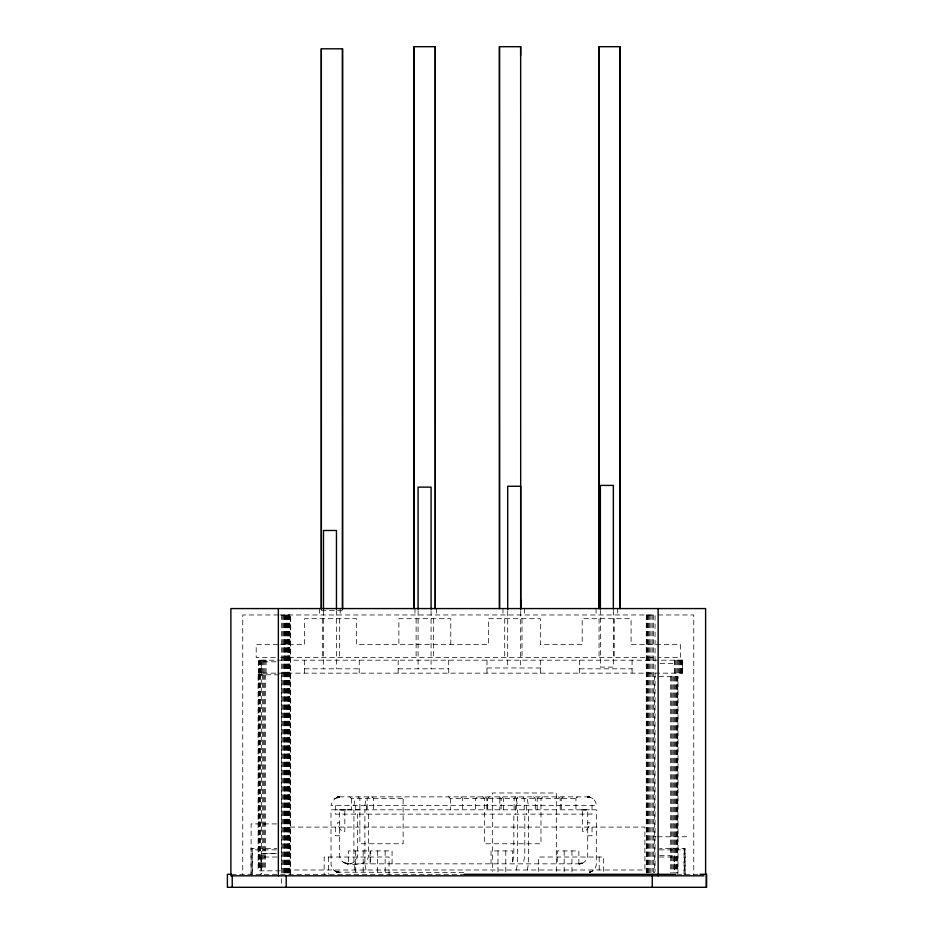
<?xml version="1.0" encoding="UTF-8"?>
<svg xmlns="http://www.w3.org/2000/svg" width="934" height="934" viewBox="0 0 934 934"><rect width="100%" height="100%" fill="white"/><g stroke="black" fill="none" stroke-linecap="round" stroke-linejoin="round"><path stroke-width="0.7" stroke-dasharray="4.67 3.5" d="M251.071 874.317L251.071 848.364L276.966 848.364M252.507 874.317L252.507 848.364M491.062 863.88L491.062 850.909L512.684 850.909L512.684 863.88M524.207 809.813L524.219 798.558L522.48 796.83M537.178 809.813L537.19 798.558L538.895 796.83L537.19 798.558M684.027 874.317L684.027 848.364M685.136 874.317L685.136 848.364L659.626 848.364M353.904 805.482L354.955 799.364M364.89 805.482L365.941 799.364M334.372 798.617C346.748 796.188 334.15 793.76 330.986 805.482L596.359 805.482L595.694 802.166L593.826 799.364L591.012 797.484L587.708 796.83L592.973 798.617M334.372 870.745L339.637 872.543L336.322 871.877L333.52 870.009L331.056 865.012L330.986 809.813L596.359 809.813L596.277 865.012L595.192 868.211L592.973 870.745L590.206 872.169L590.767 871.877L587.953 872.169L590.627 871.877M343.023 862.094L348.289 863.88C343.677 863.985 339.532 859.864 339.637 855.229L339.637 809.813L346.561 809.813A1.728 1.728 0 0 0 344.833 811.541L344.833 831.435L341.797 831.435L337.478 824.956L337.478 822.784L339.637 822.784M588.35 797.484L587.708 796.9L588.35 796.994M580.318 863.226C576.185 865.141 584.182 862.187 579.045 863.88C583.68 863.973 587.801 859.864 587.708 855.229L587.708 809.813L580.785 809.813A1.728 1.728 0 0 1 582.512 811.541L582.512 831.435L585.536 831.435L589.868 824.956L589.868 822.784L587.708 822.784M512.766 861.346L513.817 855.229L513.817 814.133M516.35 870.009L517.401 863.88L517.401 809.813M523.752 861.346L524.803 855.229L524.803 814.133M527.336 870.009L528.387 863.88L528.387 809.813M345.125 863.226L348.289 863.88L344.996 863.226L347.483 863.845L579.897 863.845L582.221 863.226L579.045 863.88L584.322 862.094M338.914 797.204C340.385 796.784 336.8 797.823 339.1 796.865L336.345 797.484L338.89 796.865L588.548 796.865L591 797.484L588.513 796.865M339.311 872.368L338.995 871.877M579.897 863.845L582.221 863.226L579.302 863.845M580.014 863.226C578.87 864.137 581.8 862.888 579.594 863.845L581.146 863.226M338.995 796.994L336.392 797.484L339.637 796.9M368.883 796.83L367.155 798.558L367.155 809.813M358.131 796.83L359.859 798.558L359.859 843.764L403.126 843.764L403.126 798.558L404.854 796.83M477.379 796.83L475.651 798.558L475.651 809.813M489.323 796.83L487.595 798.558L487.595 809.813M515.837 796.83L514.109 798.558L514.109 809.813M518.09 796.83L516.35 798.558L516.362 809.813M542.712 796.83L540.984 798.558L540.984 843.764L484.571 843.764L484.571 798.558L482.831 796.83M563.004 796.83L561.264 798.558L561.264 809.813M348.289 863.588L346.607 863.716M339.637 872.239L336.392 871.877L339.637 872.543M587.708 797.122L589.377 796.994M580.609 863.226L579.851 863.716L580.89 863.226M337.396 797.122L338.505 796.9L336.882 797.484M592.973 870.745L590.019 872.169M337.793 797.484L339.24 796.865L337.536 797.484M338.68 797.484L339.637 797.122M581.135 863.518L580.247 863.716L581.8 863.226M581.392 863.226L580.119 863.716M337.081 797.484L337.699 797.204M581.613 863.226L580.353 863.716M589.646 872.169L590.265 871.877M589.786 872.169L590.451 871.877M581.975 863.226L580.177 863.81M337.314 797.204L336.579 797.484L338.563 796.994M579.22 863.716L582.302 863.226M591 871.877L589.938 872.239M346.117 809.871L335.318 809.813M580.539 863.716L581.263 863.518M580.668 863.716L581.508 863.518M581.649 810.035L587.708 809.813M359.859 809.813L339.637 809.813M321.343 610.684L342.533 610.684M278.355 614.969L242.747 614.969L242.747 874.376M279.966 614.969L655.073 614.969L655.073 871.457M658.143 614.969L693.752 614.969L693.752 875.823M277.818 644.647L256.196 644.647L256.196 657.629L277.818 657.629M280.644 644.647L304.647 644.647L304.647 618.693L356.566 618.693L356.566 644.647L488.447 644.647L488.447 618.693L540.366 618.693L540.366 644.647L582.197 644.647L582.197 618.693L631.08 618.693L631.08 644.647L680.617 644.647L680.617 657.629L658.984 657.629M280.737 657.629L656.077 657.629M276.09 661.821L261.263 661.821L261.438 870.815M660.023 663.514L674.862 663.514M486.988 667.962L540.634 667.962M304.531 668.826L359.228 668.826M398.164 668.826L448.705 668.826M579.57 668.826L632.073 668.826M258.053 674.803L281.496 674.803L281.496 870.815L258.123 870.815L258.123 674.803M590.767 797.484L587.708 796.83L590.872 797.484M349.678 796.83L351.406 798.558L403.126 798.558M448.577 796.83L450.305 798.558L575.939 798.558L577.667 796.83L576.009 798.056A1.214 0.817 -90 0 0 575.939 798.558L575.939 809.813M276.616 823.916L251.106 823.916L251.106 874.387M290.147 827.08L644.892 827.08L644.892 869.998L290.147 869.998M339.637 835.767L335.318 835.767L335.318 827.115M587.708 835.767L592.028 835.767L592.028 827.115M653.415 836.759L656.123 836.759M657.583 836.759L686.618 836.759M276.417 849.87L252.192 849.87L252.192 874.387M659.474 849.87L684.984 849.87L684.984 874.387M261.368 853.513L276.137 853.513M276.499 853.513L261.73 853.513L261.73 870.815M659.626 855.672L674.757 855.672L674.757 871.539M277.024 857.015L260.878 857.015L260.878 874.317M659.439 857.015L674.628 857.015M345.79 863.518L348.207 863.845M463.673 872.543L337.174 872.169M231.504 874.317L464.128 874.317M677.08 874.317L699.379 874.317M371.65 796.83L373.308 798.056A1.214 0.817 -90 0 1 373.378 798.558L373.378 809.813M338.026 872.368L336.579 871.877L338.984 872.496M347.752 863.845L345.732 863.226C349.118 864.639 345.65 862.771 346.981 863.716L345.23 863.226L346.677 863.716L345.884 863.518M336.882 871.877L339.1 872.496L337.081 871.877M345.732 863.226L347.892 863.845L346.456 863.226M589.319 796.994L590.627 797.484L588.899 796.994L589.938 797.122M346.724 863.226L348.043 863.845L347.646 863.226M339.392 872.496L337.302 871.877L338.236 872.368M337.419 872.169L338.155 872.368L336.579 871.877M345.37 863.226L347.214 863.716M338.073 872.368L336.719 871.877M588.899 796.994L590.101 797.204M588.77 796.994L590.043 797.484M588.105 796.865L589.798 797.484M346.07 863.518L347.962 863.226L348.043 863.845M339.24 872.496L337.302 871.877M588.969 797.484L588.502 796.994L589.541 797.484M347.098 863.716L345.954 863.226M338.563 872.368L337.536 871.877M589.786 797.204L590.451 797.484M345.533 863.226L346.199 863.518M337.793 871.877L338.995 872.368L338.377 871.877M589.646 797.204L590.265 797.484M588.502 796.994L589.261 797.484M587.708 796.9L588.665 797.484M348.289 863.81L347.495 863.716M339.637 872.461L338.073 871.877M347.646 863.716L347.028 863.226M558.462 796.83L560.19 798.558L560.19 809.813M533.583 796.83L535.31 798.558L535.31 809.813M499.41 796.83L501.138 798.558L501.138 809.813M460.952 796.83L462.68 798.558L462.68 809.813M485.155 796.83L486.871 798.558L486.871 809.813M527.336 799.364L528.387 805.482M516.35 799.364L517.401 805.482M365.941 870.009L364.89 863.88L364.89 809.813M354.955 870.009L353.904 863.88L353.904 809.813M503.391 809.813L503.379 798.558L501.663 796.83L499.842 798.558L499.842 809.813M684.283 849.87L684.283 874.387M682.462 660.175L682.462 673.157M682.24 660.175L682.24 673.157M681.878 660.175L681.878 673.157M681.376 660.175L681.376 673.157M680.746 660.175L680.746 673.157M679.999 660.175L679.999 673.157M679.146 660.175L679.146 673.157M678.201 660.175L678.201 673.157M677.769 676.485L677.769 872.986M677.407 676.485L677.407 872.986M677.197 660.175L677.197 673.157M676.905 676.485L676.905 872.986L677.991 872.986L677.991 676.485L654.617 676.485L654.617 872.986M676.123 660.175L676.123 673.157M676.286 676.485L676.286 872.986M675.539 676.485L675.539 872.986M675.013 660.175L675.013 673.157M674.768 660.175L674.792 676.485M674.687 676.485L674.687 872.986M674.395 855.672L674.395 871.539M674.208 857.015L674.208 871.434M673.741 676.485L673.741 872.986M672.725 676.485L672.725 872.986M671.651 676.485L671.651 872.986M670.542 676.485L670.542 872.986M653.602 614.969L653.602 874.376M652.212 614.969L652.212 871.457M650.916 614.969L650.916 874.376M649.749 614.969L649.749 874.376M648.733 614.969L648.733 874.376M647.869 614.969L647.869 874.376M647.18 614.969L647.18 874.376M646.678 614.969L646.678 874.376M646.281 614.969L646.281 874.376M632.073 660.175L632.073 673.157M617.713 608.571L617.713 614.969M614.21 618.693L614.21 657.629M613.346 610.416L613.346 667.109L600.375 667.109L600.375 610.416M603.527 871.434L603.527 857.015L538.626 857.015L538.626 871.434M599.068 618.693L599.068 657.629M599.196 857.015L599.196 871.434M596.079 608.571L596.079 614.969M592.028 805.482L592.028 814.133L335.318 814.133L335.318 805.482M579.57 660.175L579.57 673.157M578.87 863.88L578.87 850.909L557.248 850.909L557.248 863.88M571.958 850.909L571.958 872.543M564.171 850.909L564.171 872.543M556.325 871.469L556.325 792.989L492.37 792.989L492.37 871.469M540.634 660.175L540.634 673.157M526.589 805.482L526.589 814.133M524.616 608.571L524.616 614.969M522.013 618.693L522.013 657.629M520.682 611.268L520.682 667.962M515.603 805.482L515.603 814.133M507.699 611.268L507.699 667.962M505.761 850.909L505.761 872.543M504.71 618.693L504.71 657.629M502.982 608.571L502.982 614.969M497.974 850.909L497.974 872.543M486.988 660.175L486.988 673.157M450.783 644.647L450.783 618.693L398.876 618.693L398.876 644.647M450.305 798.558L450.305 809.813M448.705 660.175L448.705 673.157M436.598 608.571L436.598 614.969M433.434 618.693L433.434 657.629M431.076 610.684L431.076 668.826M418.093 610.684L418.093 668.826M416.12 618.693L416.12 657.629M414.965 608.571L414.965 614.969M398.164 660.175L398.164 673.157M392.07 863.88L392.07 850.909L370.448 850.909L370.448 863.88M389.058 874.317L389.058 857.015L324.168 857.015L324.168 874.317M385.147 850.909L385.147 872.543M377.359 850.909L377.359 872.543M370.086 863.88L370.086 850.909L348.475 850.909L348.475 863.88M368.475 814.133L368.475 855.229C368.521 864.545 356.298 865.468 349.678 863.845C353.986 863.506 357.57 859.549 357.488 855.229L357.488 814.133M366.688 805.482L366.688 814.133M363.174 850.909L363.174 872.543M359.228 660.175L359.228 673.157M355.691 805.482L355.691 814.133M355.387 850.909L355.387 872.543M351.406 798.558L351.406 809.813M340.198 608.571L340.198 614.969M339.614 618.693L339.614 657.629M336.462 610.579L336.462 668.826M328.488 857.015L328.488 874.317M323.479 610.579L323.479 668.826M322.312 618.693L322.312 657.629M319.428 608.571L319.428 614.969M304.531 660.175L304.531 673.157M290.334 874.376L290.334 614.969L290.229 875.823M289.82 614.969L289.785 875.823M289.318 614.969L289.318 874.376M289.166 614.969L289.166 875.823M288.629 614.969L288.629 874.376M288.314 614.969L288.314 874.376M287.765 614.969L287.765 874.376M287.252 614.969L287.252 875.823M286.75 614.969L286.75 874.376M286.026 614.969L286.026 875.823M285.582 614.969L285.582 874.376M284.648 614.969L284.648 875.823M284.286 614.969L284.286 874.376M283.154 614.969L283.154 874.376M282.897 614.969L282.897 874.376M281.426 614.969L281.426 874.376M281.368 878.649L281.368 884.416M266.085 660.175L266.085 673.157M265.571 674.803L265.571 870.815M264.976 660.175L264.976 673.157M264.462 674.803L264.462 870.815M263.902 660.175L263.902 673.157M263.4 674.803L263.4 870.815M262.886 660.175L262.886 673.157M262.384 674.803L262.384 870.815M261.94 660.175L261.952 673.157M261.567 857.015L261.567 874.317M261.146 660.175L261.1 673.157M260.586 674.803L260.586 870.815M260.353 660.175L260.353 673.157M259.722 660.175L259.722 673.157M259.839 674.803L259.839 870.815M259.22 660.175L259.22 673.157M259.208 674.803L259.208 870.815M258.858 660.175L258.858 673.157M258.706 674.803L258.706 870.815M258.344 674.803L258.344 870.815M682.532 660.175L258.566 660.175L258.636 673.157L682.532 673.157L682.532 660.175"/><path stroke-width="1.4" d="M342.544 609.237L342.509 48.813L321.319 48.813L321.319 608.886M321.354 609.237L321.319 48.813M342.509 48.813L342.509 608.886M414.066 46.7L414.089 608.571L414.066 46.7L435.256 46.7L435.279 608.571L435.256 46.7M499.468 46.7L499.503 608.571L499.468 46.7L520.658 46.7L520.693 608.571L520.647 599.838M520.647 55.375L520.658 46.7M598.974 46.7L598.998 608.571L598.974 46.7L620.164 46.7L620.188 608.571L620.164 46.7M231.504 874.317L227.394 874.317L227.394 887.3L706.606 887.3L706.606 874.317L700.045 874.317M464.128 874.317L675.831 874.317M704.002 875.823L230.885 875.823L230.885 608.571L705.614 608.571L705.614 874.376M706.244 874.317L706.244 887.3M658.143 608.571L658.143 875.823M652.259 874.317L652.259 887.3M613.346 608.968L613.346 485.411L600.375 485.411L600.375 608.968M520.682 609.82L520.682 486.264L507.699 486.264L507.699 609.82M431.076 609.225L431.076 487.128L418.093 487.128L418.093 609.225M336.462 609.12L336.462 530.477L323.479 530.477L323.479 609.12M286.201 875.765L286.201 887.3M278.355 608.571L278.355 875.823M232.216 875.765L232.216 887.3"/></g></svg>
